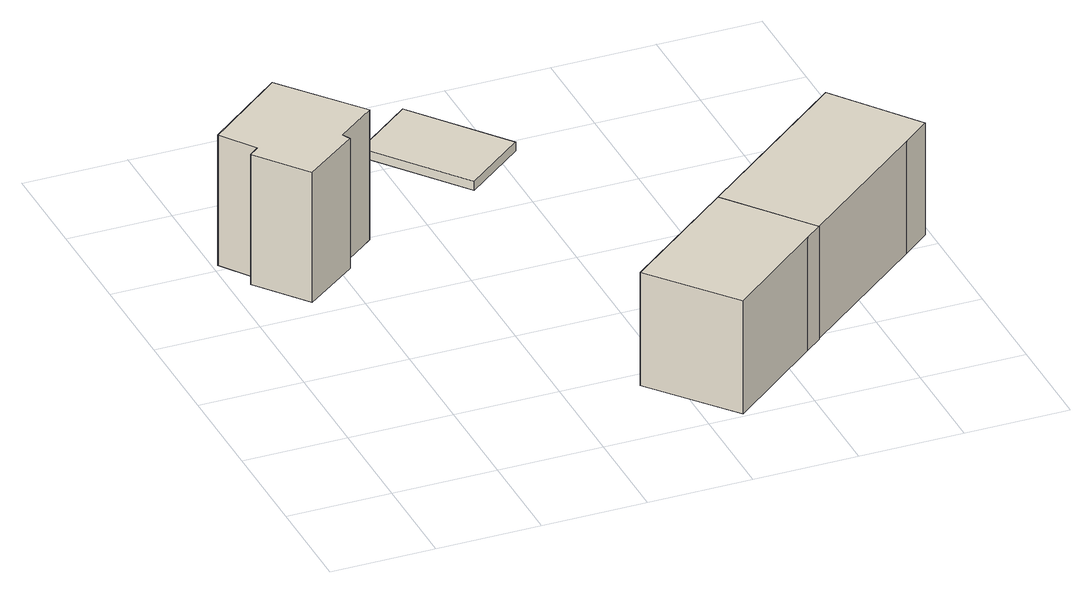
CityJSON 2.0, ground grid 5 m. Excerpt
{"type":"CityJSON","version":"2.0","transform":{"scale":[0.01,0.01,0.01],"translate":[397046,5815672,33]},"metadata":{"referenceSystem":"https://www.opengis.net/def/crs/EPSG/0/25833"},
"CityObjects":{
"building1":{"type":"Building","attributes":{"Gemeindeschluessel":"11000009","BezugspunktDach":"2200","function":"31001_2000","measuredHeight":6.67,"storeysAboveGround":1},"address":[{"country":"Germany","locality":"Berlin","thoroughfareNumber":"39 (4)","thoroughfareName":"Neue Krugallee"}],"geometry":[{"type":"Solid","lod":"1","boundaries":[[[[0,1,2,3,4,5,6,7,8]],[[9,10,11,12,13,14,15,16,17]],[[9,17,8,7]],[[10,9,7,6]],[[11,10,6,5]],[[12,11,5,4]],[[13,12,4,3]],[[14,13,3,2]],[[15,14,2,1]],[[16,15,1,0]],[[17,16,0,8]]]]}]},
"building2":{"type":"Building","attributes":{"Gemeindeschluessel":"11000009","BezugspunktDach":"2200","function":"31001_2000","measuredHeight":5.79,"storeysAboveGround":1},"address":[{"country":"Germany","locality":"Berlin","thoroughfareNumber":"39 (6)","thoroughfareName":"Neue Krugallee"}],"geometry":[{"type":"Solid","lod":"1","boundaries":[[[[18,19,20,21,22]],[[23,24,25,26,27]],[[23,27,22,21]],[[24,23,21,20]],[[25,24,20,19]],[[26,25,19,18]],[[27,26,18,22]]]]}]},
"building3":{"type":"Building","attributes":{"Gemeindeschluessel":"11000009","BezugspunktDach":"2200","function":"31001_2000","measuredHeight":0.463,"storeysAboveGround":1},"address":[{"country":"Germany","locality":"Berlin","thoroughfareNumber":"39 (5)","thoroughfareName":"Neue Krugallee"}],"geometry":[{"type":"Solid","lod":"1","boundaries":[[[[28,29,30,31]],[[32,33,34,35]],[[32,35,31,30]],[[33,32,30,29]],[[34,33,29,28]],[[35,34,28,31]]]]}]},
"building4":{"type":"Building","attributes":{"Gemeindeschluessel":"11000009","BezugspunktDach":"2200","function":"31001_2000","measuredHeight":5.75,"storeysAboveGround":1},"address":[{"country":"Germany","locality":"Berlin","thoroughfareNumber":"39 (7)","thoroughfareName":"Neue Krugallee"}],"geometry":[{"type":"Solid","lod":"1","boundaries":[[[[20,36,37,38,21]],[[39,40,41,42,43]],[[39,43,21,38]],[[40,39,38,37]],[[41,40,37,36]],[[42,41,36,20]],[[43,42,20,21]]]]}]}
},
"vertices":[
[137,1855,769],[91,1819,769],[282,1577,769],[542,1773,769],[523,1812,769],[712,1962,769],[407,2335,769],[310,2256,769],[20,2021,769],[310,2256,102],[407,2335,102],[712,1962,102],[523,1812,102],[542,1773,102],[282,1577,102],[91,1819,102],[137,1855,102],[20,2021,102],
[1670,20,667],[2133,397,667],[2216,464,667],[1901,860,667],[1346,410,667],[1901,860,88],[2216,464,88],[2133,397,88],[1670,20,88],[1346,410,88],
[1288,2155,155],[1580,2387,155],[1231,2832,155],[939,2599,155],[1231,2832,109],[1580,2387,109],[1288,2155,109],[939,2599,109],
[2840,971,667],[2973,1081,667],[2670,1482,667],[2670,1482,92],[2973,1081,92],[2840,971,92],[2216,464,92],[1901,860,92]
]}
